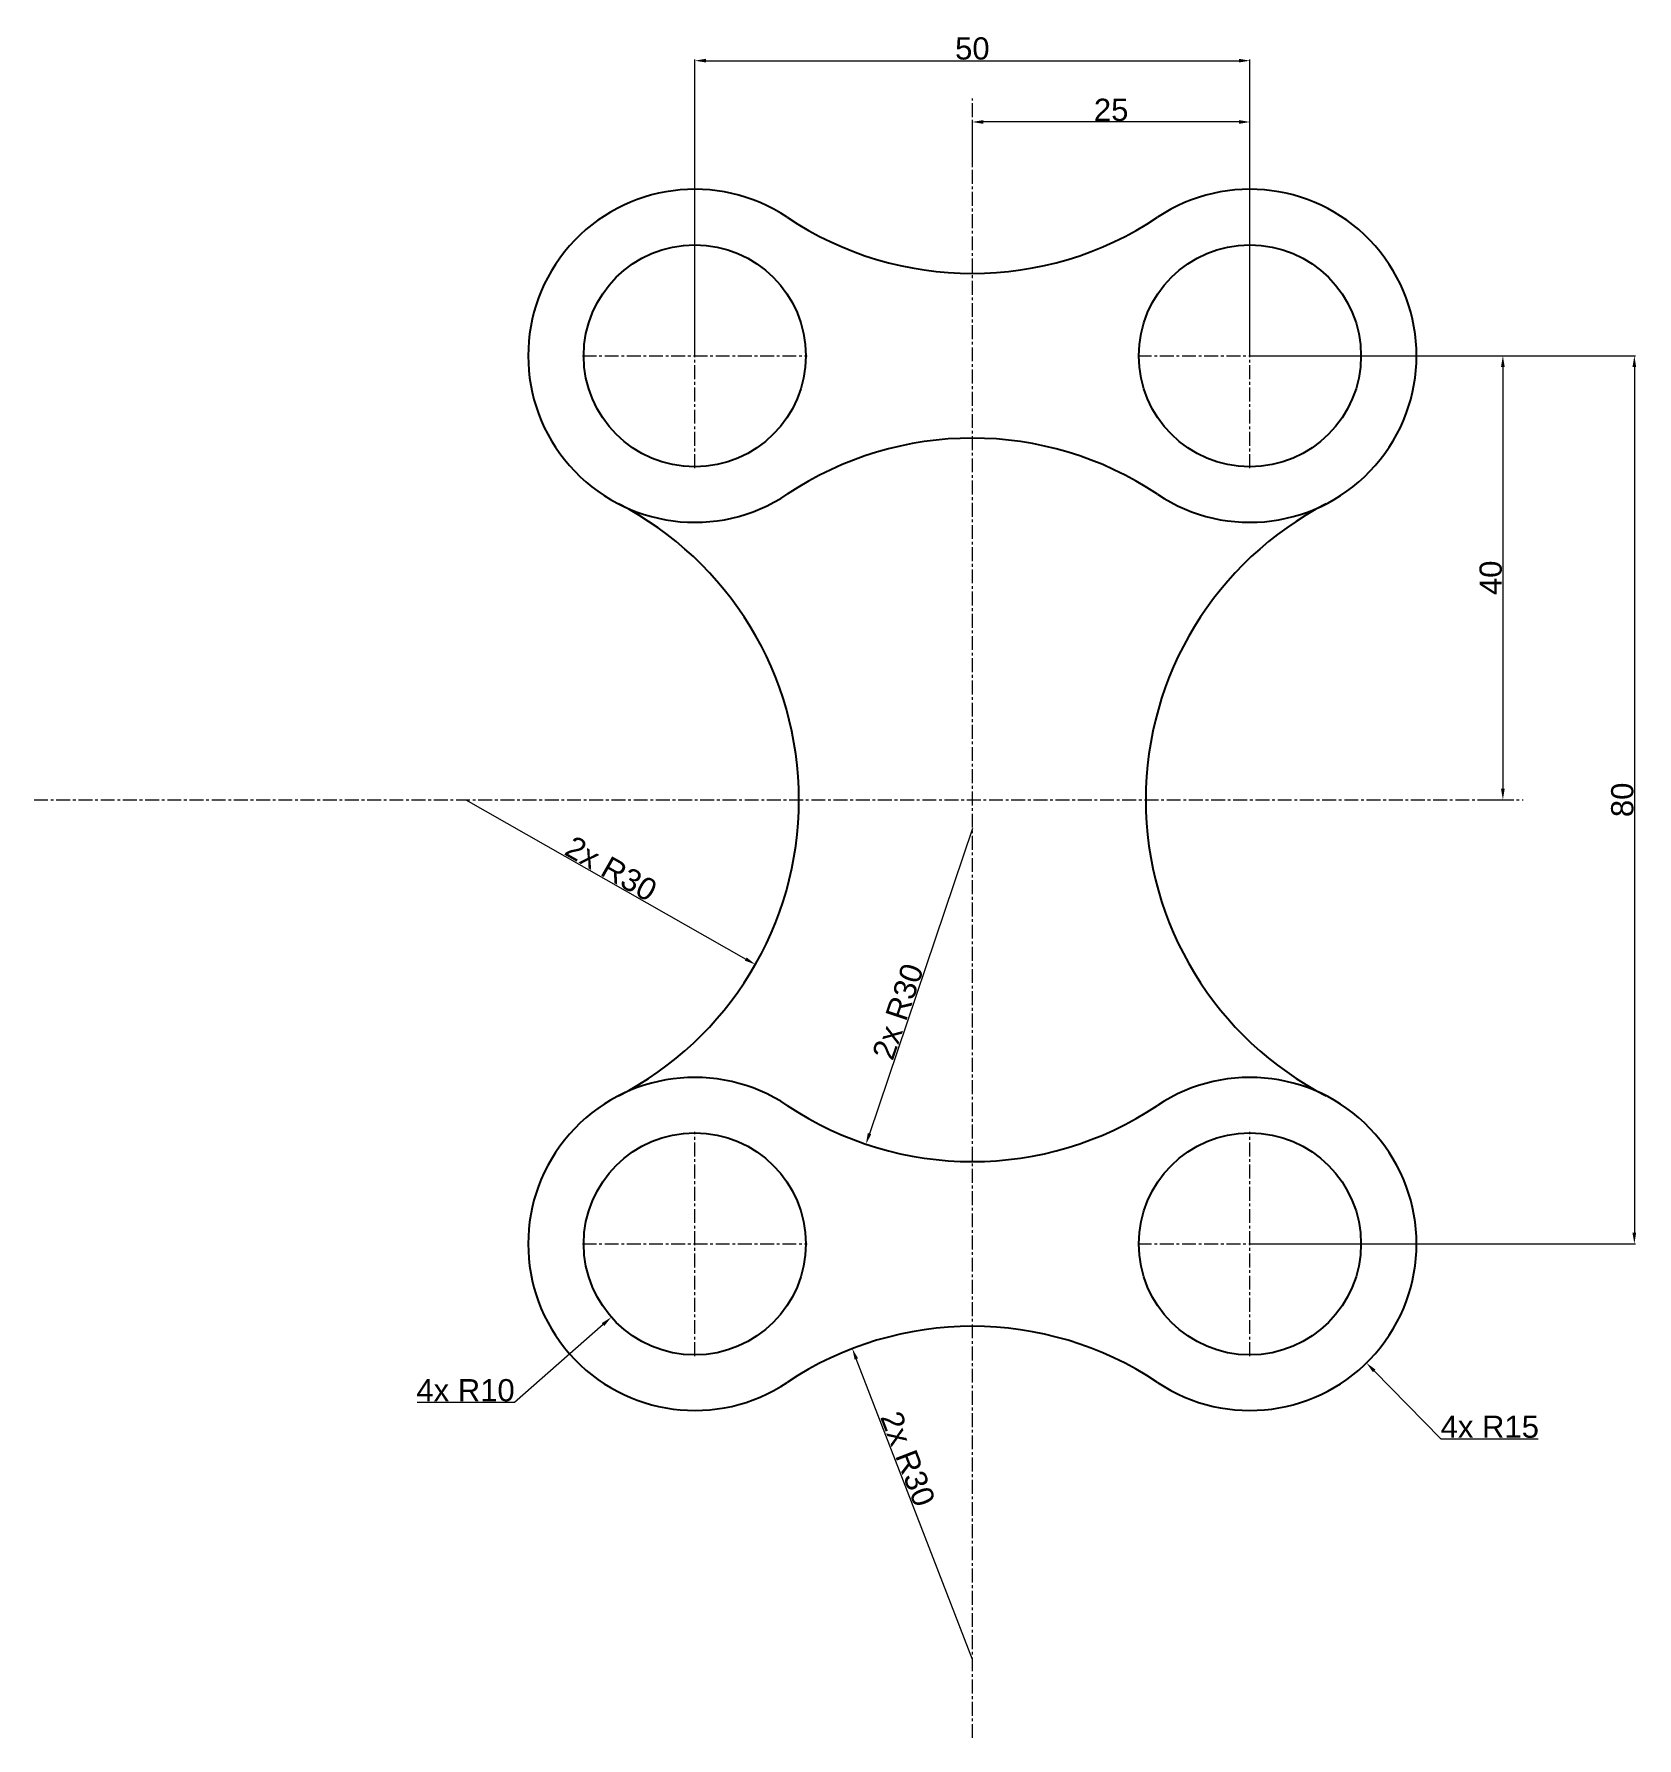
# Model space of a CAD drawing. Header units: millimetres. Extents: x -84 to 60, y -84 to 69.
import ezdxf

# ---------------------------------------------------------------- set-up
doc = ezdxf.new("R2010")
doc.units = ezdxf.units.MM
doc.header["$MEASUREMENT"] = 0
doc.linetypes.add('CENTER', pattern=[2, 1.25, -0.25, 0.25, -0.25])
doc.layers.add('AM_5', color=3, linetype='Continuous', lineweight=15)
doc.layers.add('AM_7', color=4, linetype='CENTER', lineweight=15)
doc.styles.get("Standard").update_dxf_attribs({"font": 'arial.ttf'})
doc.dimstyles.new('AM_ANSI$0', dxfattribs={"dimtxt": 2, "dimasz": 1, "dimexe": 0.1, "dimexo": 0.05, "dimgap": 0.06, "dimtad": 1, "dimtoh": 1, "dimdec": 3, "dimzin": 9, "dimdsep": 46, "dimtxsty": 'Standard', "dimcen": 0, "dimclrd": 256, "dimclre": 256, "dimclrt": 2, "dimadec": 0, "dimazin": 2, "dimtp": 0.1, "dimtm": 0.1, "dimtfac": 0.71, "dimtdec": 3, "dimtofl": 0, "dimtmove": 0, "dimatfit": 3, "dimfxl": 1, "dimtolj": 1, "dimtzin": 7, "dimlwd": -1, "dimlwe": -1, "dimarcsym": 1})
doc.dimstyles.new('AM_ANSI$4', dxfattribs={"dimtxt": 2, "dimasz": 1, "dimexe": 0.1, "dimexo": 0.05, "dimgap": 0.06, "dimtad": 1, "dimtoh": 1, "dimdec": 3, "dimzin": 9, "dimdsep": 46, "dimtxsty": 'Standard', "dimcen": 0, "dimclrd": 256, "dimclre": 256, "dimclrt": 2, "dimadec": 0, "dimazin": 2, "dimtp": 0.1, "dimtm": 0.1, "dimtfac": 0.71, "dimtdec": 3, "dimtofl": 0, "dimtmove": 0, "dimatfit": 0, "dimfxl": 1, "dimtolj": 1, "dimtzin": 7, "dimlwd": -1, "dimlwe": -1, "dimarcsym": 1})

# ---------------------------------------------------------------- blocks, each defined once
blk = doc.blocks.new('*D5')
at = {"layer": 'AM_5', "transparency": 16777216}
for p, q in [((-25, 40.05), (-25, 66.68)), ((-24, 66.58), (24, 66.58)), ((25, 40.05), (25, 66.68))]:
    blk.add_line(p, q, dxfattribs=at)
for points in [[(-24, 66.75), (-24, 66.42), (-25, 66.58)], [(24, 66.75), (24, 66.42), (25, 66.58)]]:
    blk.add_solid(points, dxfattribs=at)
at = {"layer": 'Defpoints', "color": 0, "transparency": 16777216}
for p in [(25, 66.58), (-25, 40), (25, 40)]:
    blk.add_point(p, dxfattribs=at)
at = {"layer": 'AM_5', "color": 2, "transparency": 16777216, "insert": (0, 67.67), "char_height": 2, "attachment_point": 5}
blk.add_mtext('\\A1;50', dxfattribs=at)
blk = doc.blocks.new('*D6')
at = {"layer": 'AM_5', "transparency": 16777216}
for p, q in [((0, 57.07), (0, 61.16)), ((24, 61.06), (1, 61.06)), ((25, 40.05), (25, 61.16))]:
    blk.add_line(p, q, dxfattribs=at)
for points in [[(1, 61.23), (1, 60.89), (0, 61.06)], [(24, 61.23), (24, 60.89), (25, 61.06)]]:
    blk.add_solid(points, dxfattribs=at)
at = {"layer": 'Defpoints', "color": 0, "transparency": 16777216}
for p in [(0, 61.06), (0, 57.02), (25, 40)]:
    blk.add_point(p, dxfattribs=at)
at = {"layer": 'AM_5', "color": 2, "transparency": 16777216, "insert": (12.5, 62.14), "char_height": 2, "attachment_point": 5}
blk.add_mtext('\\A1;25', dxfattribs=at)
blk = doc.blocks.new('*D7')
at = {"layer": 'AM_5', "transparency": 16777216}
for p, q in [((25.05, 40), (59.72, 40)), ((59.62, 39), (59.62, -39)), ((25.05, -40), (59.72, -40))]:
    blk.add_line(p, q, dxfattribs=at)
for points in [[(59.45, 39), (59.78, 39), (59.62, 40)], [(59.45, -39), (59.78, -39), (59.62, -40)]]:
    blk.add_solid(points, dxfattribs=at)
at = {"layer": 'Defpoints', "color": 0, "transparency": 16777216}
for p in [(25, 40), (25, -40), (59.62, -40)]:
    blk.add_point(p, dxfattribs=at)
at = {"layer": 'AM_5', "color": 2, "transparency": 16777216, "insert": (58.54, 0), "char_height": 2, "attachment_point": 5, "rotation": 90}
blk.add_mtext('\\A1;80', dxfattribs=at)
blk = doc.blocks.new('*D8')
at = {"layer": 'AM_5', "transparency": 16777216}
for p, q in [((25.05, 40), (47.88, 40)), ((47.78, 39), (47.78, 1)), ((45.84, 0), (47.88, 0))]:
    blk.add_line(p, q, dxfattribs=at)
for points in [[(47.61, 39), (47.94, 39), (47.78, 40)], [(47.61, 1), (47.94, 1), (47.78, 0)]]:
    blk.add_solid(points, dxfattribs=at)
at = {"layer": 'Defpoints', "color": 0, "transparency": 16777216}
for p in [(25, 40), (45.79, 0), (47.78, 0)]:
    blk.add_point(p, dxfattribs=at)
at = {"layer": 'AM_5', "color": 2, "transparency": 16777216, "insert": (46.69, 20), "char_height": 2, "attachment_point": 5, "rotation": 90}
blk.add_mtext('\\A1;40', dxfattribs=at)
blk = doc.blocks.new('*D9')
at = {"layer": 'AM_5', "transparency": 16777216}
for p, q in [((-33.26, -47.26), (-41.24, -54.27)), ((-41.24, -54.27), (-49.99, -54.27))]:
    blk.add_line(p, q, dxfattribs=at)
blk.add_solid([(-33.37, -47.13), (-33.15, -47.39), (-32.51, -46.6)], dxfattribs=at)
at = {"layer": 'Defpoints', "color": 0, "transparency": 16777216}
for p in [(-25, -40), (-32.51, -46.6)]:
    blk.add_point(p, dxfattribs=at)
at = {"layer": 'AM_5', "color": 2, "transparency": 16777216, "insert": (-45.64, -53.19), "char_height": 2, "attachment_point": 5}
blk.add_mtext('\\A1;4x R10', dxfattribs=at)
blk = doc.blocks.new('*D10')
at = {"layer": 'AM_5', "transparency": 16777216}
for p, q in [((36.19, -51.44), (42.18, -57.56)), ((42.18, -57.56), (50.95, -57.56))]:
    blk.add_line(p, q, dxfattribs=at)
blk.add_solid([(36.31, -51.32), (36.07, -51.55), (35.49, -50.72)], dxfattribs=at)
at = {"layer": 'Defpoints', "color": 0, "transparency": 16777216}
for p in [(25, -40), (35.49, -50.72)]:
    blk.add_point(p, dxfattribs=at)
at = {"layer": 'AM_5', "color": 2, "transparency": 16777216, "insert": (46.6, -56.48), "char_height": 2, "attachment_point": 5}
blk.add_mtext('\\A1;4x R15', dxfattribs=at)
blk = doc.blocks.new('*D11')
at = {"layer": 'AM_5', "transparency": 16777216}
blk.add_line((0, -77.42), (-10.45, -50.36), dxfattribs=at)
blk.add_solid([(-10.29, -50.3), (-10.6, -50.42), (-10.81, -49.43)], dxfattribs=at)
at = {"layer": 'Defpoints', "color": 0, "transparency": 16777216}
for p in [(-10.81, -49.43), (0, -77.42)]:
    blk.add_point(p, dxfattribs=at)
at = {"layer": 'AM_5', "color": 2, "transparency": 16777216, "insert": (-5.81, -59.36), "char_height": 2, "attachment_point": 5, "rotation": 291.1184}
blk.add_mtext('\\A1;2x R30', dxfattribs=at)
blk = doc.blocks.new('*D12')
at = {"layer": 'AM_5', "transparency": 16777216}
blk.add_line((0, -2.58), (-9.26, -30.07), dxfattribs=at)
blk.add_solid([(-9.42, -30.01), (-9.1, -30.12), (-9.58, -31.01)], dxfattribs=at)
at = {"layer": 'Defpoints', "color": 0, "transparency": 16777216}
for p in [(0, -2.58), (-9.58, -31.01)]:
    blk.add_point(p, dxfattribs=at)
at = {"layer": 'AM_5', "color": 2, "transparency": 16777216, "insert": (-6.7, -19.07), "char_height": 2, "attachment_point": 5, "rotation": 71.3833}
blk.add_mtext('\\A1;2x R30', dxfattribs=at)
blk = doc.blocks.new('*D13')
at = {"layer": 'AM_5', "transparency": 16777216}
blk.add_line((-45.62, 0), (-20.41, -14.34), dxfattribs=at)
blk.add_solid([(-20.33, -14.19), (-20.49, -14.48), (-19.54, -14.83)], dxfattribs=at)
at = {"layer": 'Defpoints', "color": 0, "transparency": 16777216}
for p in [(-45.62, 0), (-19.54, -14.83)]:
    blk.add_point(p, dxfattribs=at)
at = {"layer": 'AM_5', "color": 2, "transparency": 16777216, "insert": (-32.53, -6.2), "char_height": 2, "attachment_point": 5, "rotation": 330.3659}
blk.add_mtext('\\A1;2x R30', dxfattribs=at)

msp = doc.modelspace()

# ---------------------------------------------------------------- linework, layer by layer
for centre in [(-25, 40), (25, 40), (-25, -40), (25, -40)]:
    msp.add_circle(centre, 10)
for centre, radius, start, end in [((-25, 40), 15, 56.251011, 303.748989), ((25, 40), 15, 236.251011, 123.748989), ((0, 77.4166), 30, 236.251011, 303.748989), ((0, 2.5834), 30, 56.251011, 123.748989), ((-45.6155, 0), 30, 297.266044, 62.733956), ((45.6155, 0), 30, 117.266044, 242.733956), ((-25, -40), 15, 56.251011, 303.748989), ((25, -40), 15, 236.251011, 123.748989), ((0, -2.5834), 30, 236.251011, 303.748989), ((0, -77.4166), 30, 56.251011, 123.748989)]:
    msp.add_arc(centre, radius, start, end)
at = {"layer": 'AM_7'}
for p, q in [((0, -84.4968), (0, 63.1639)), ((-25, 29.89), (-25, 50.11)), ((25, 29.89), (25, 50.11)), ((-35.11, 40), (-14.89, 40)), ((14.89, 40), (35.11, 40)), ((-84.4968, 0), (49.6151, 0)), ((-25, -50.11), (-25, -29.89)), ((25, -50.11), (25, -29.89)), ((-35.11, -40), (-14.89, -40)), ((14.89, -40), (35.11, -40))]:
    msp.add_line(p, q, dxfattribs=at)

# ---------------------------------------------------------------- dimensions: what is measured, and where the dimension line sits
at = {"layer": 'AM_5'}
dim = msp.add_linear_dim(base=(25, 66.584), p1=(-25, 40), p2=(25, 40), dimstyle='AM_ANSI$0', override={"dimpost": ''}, dxfattribs=at)
dim.commit()
dim.dimension.update_dxf_attribs({"geometry": '*D5', "text_midpoint": (0, 67.6652)})
dim = msp.add_linear_dim(base=(0, 61.0584), p1=(25, 40), p2=(0, 57.0228), dimstyle='AM_ANSI$0', dxfattribs=at)
dim.commit()
dim.dimension.update_dxf_attribs({"geometry": '*D6', "text_midpoint": (12.5, 61.0584), "dimtype": 160})
dim = msp.add_linear_dim(base=(59.6174, -40), p1=(25, 40), p2=(25, -40), angle=90, dimstyle='AM_ANSI$0', override={"dimpost": ''}, dxfattribs=at)
dim.commit()
dim.dimension.update_dxf_attribs({"geometry": '*D7', "text_midpoint": (58.5362, 0)})
dim = msp.add_linear_dim(base=(47.7753, 0), p1=(25, 40), p2=(45.7889, 0), angle=90, dimstyle='AM_ANSI$0', dxfattribs=at)
dim.commit()
dim.dimension.update_dxf_attribs({"geometry": '*D8', "text_midpoint": (46.6941, 20)})
for center, mpoint, text, picture, middle in [((-45.6155, 0), (-19.5395, -14.8338), '2x <>', '*D13', (-33.064, -7.1401)), ((0, -2.5834), (-9.5771, -31.0137), '2x <>', '*D12', (-5.6699, -19.4149)), ((-25, -40), (-32.5127, -46.6), '4x <>', '*D9', (-45.6445, -54.2694)), ((25, -40), (35.4907, -50.7212), '4x <>', '*D10', (46.5963, -57.5612)), ((0, -77.4166), (-10.8089, -49.4314), '2x <>', '*D11', (-6.8232, -59.7507))]:
    dim = msp.add_radius_dim(center=center, mpoint=mpoint, text=text, dimstyle='AM_ANSI$4', override={"dimpost": ''}, dxfattribs=at)
    dim.commit()
    dim.dimension.update_dxf_attribs({"geometry": picture, "text_midpoint": middle, "dimtype": 164})

doc.saveas('drawing.dxf')
